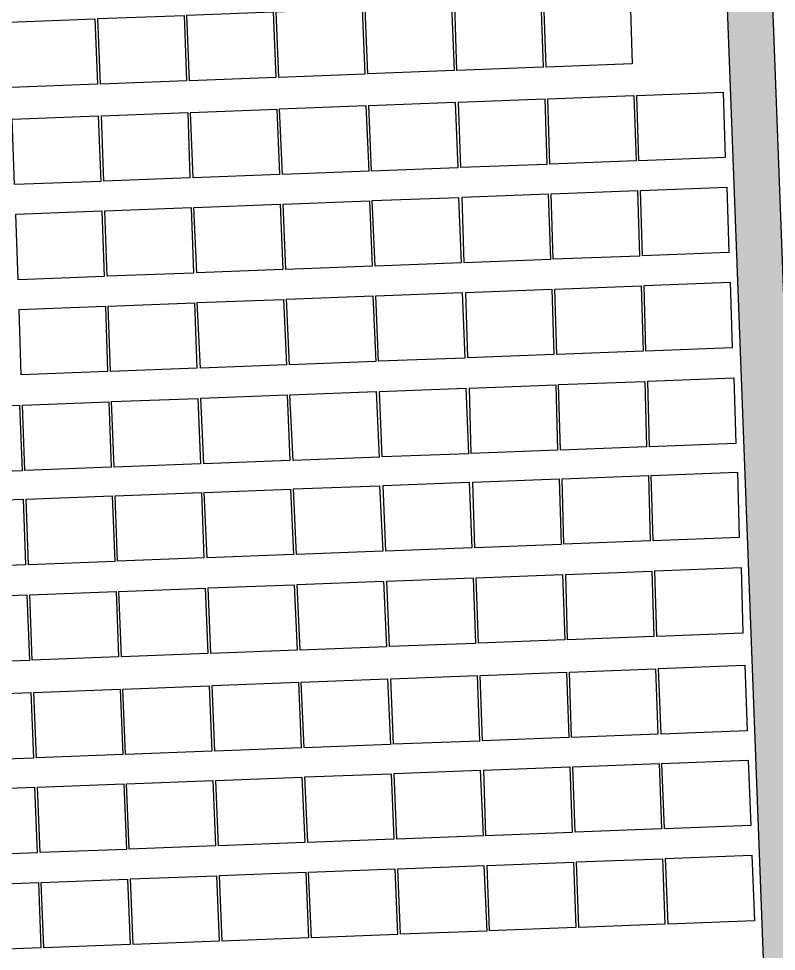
# Model space of a CAD drawing. Header units: metres. Extents: x 1956498 to 1957612, y 2277909 to 2278547.
# Drawn here: x 1956563.7 to 1956629.9, y 2278098.2 to 2278179.7 of the extents above; entities that cross this region are included whole.
import ezdxf

# ---------------------------------------------------------------- set-up
doc = ezdxf.new("R2010")
doc.units = ezdxf.units.M
doc.layers.add('PVcase PV Modules (full frames)', color=142, linetype='Continuous')
doc.layers.add('UBS-100-Circulation intérieure lourde', color=252, linetype='Continuous')

# ---------------------------------------------------------------- blocks, each defined once
blk = doc.blocks.new('3P6@20DEG F FX ID1 PVBlock')
at = {"color": 0, "transparency": 33554687}
blk.add_polyline3d([(0, 0, 2.083586713139974), (7.539539347030692, 0.2870042413902952, 2.083586713139975), (7.757297679336461, -5.433460050740019, 1.675326544159361e-15), (0.2177583323057694, -5.720464292130313, 0)], close=True, dxfattribs=at)

msp = doc.modelspace()

# ---------------------------------------------------------------- hatches: boundary and pattern name
at = {"layer": 'UBS-100-Circulation intérieure lourde', "transparency": 33554687}
h = msp.add_hatch(color=256, dxfattribs=at)
h.dxf.hatch_style = 1
edge = h.paths.add_edge_path()
edge.add_line((1956634.341489713, 2278056.887598004), (1956625.346640537, 2278294.043664309))
edge.add_line((1956625.346640537, 2278294.043664309), (1956624.540903068, 2278315.22667184))
edge.add_arc((1956635.532993209, 2278315.643750161), 11.00000000036017, 134.3795372862845, 182.1729597346298, ccw=False)
edge.add_line((1956627.839503802, 2278323.505697805), (1956625.041871291, 2278326.364587857))
edge.add_line((1956625.041871291, 2278326.364587857), (1956619.729845189, 2278321.16638273))
edge.add_line((1956619.729845189, 2278321.16638273), (1956601.554383828, 2278307.263801917))
edge.add_line((1956601.554383828, 2278307.263801917), (1956603.99073966, 2278304.078645729))
edge.add_arc((1956610.295078756, 2278295.064473079), 11.00000000036768, 2.109016802056715, 124.96820205366191, ccw=False)
edge.add_line((1956621.287627518, 2278295.469283808), (1956625.184963449, 2278192.595403235))
edge.add_line((1956625.184963449, 2278192.595403235), (1956619.738882399, 2278192.388759882))
edge.add_line((1956619.738882399, 2278192.388759882), (1956620.193876935, 2278180.39738882))
edge.add_line((1956620.193876935, 2278180.39738882), (1956625.639957955, 2278180.604032172))
edge.add_line((1956625.639957955, 2278180.604032172), (1956630.312927891, 2278057.558517311))
edge.add_line((1956630.312927891, 2278057.558517311), (1956622.62110362, 2278058.839518729))
edge.add_arc((1956620.147754484, 2278044.07226155), 14.97295363458923, 80.49185619865526, 131.7545520128504)
edge.add_arc((1956601.909245847, 2278062.632755114), 11.0892297245349, 260.4080620361427, 318.2050486444067, ccw=False)
edge.add_line((1956600.061447426, 2278051.698558441), (1956599.404335252, 2278047.752902147))
edge.add_line((1956599.404335252, 2278047.752902147), (1956666.616632329, 2278036.559322334))
edge.add_line((1956666.616632329, 2278036.559322334), (1956667.273744503, 2278040.504978628))
edge.add_arc((1956669.155596654, 2278051.531930108), 11.18637682478427, 203.0370577475586, 260.3152429478089, ccw=False)
edge.add_arc((1956645.803635846, 2278039.772021213), 15.00008311844894, 29.48240243763131, 80.62893062618235)
edge.add_line((1956648.246066184, 2278054.571920794), (1956634.341489713, 2278056.887598004))

# ---------------------------------------------------------------- linework, layer by layer
msp.add_lwpolyline([(1956603.99073966, 2278304.078645729, -0.5941058907451485), (1956621.287627519, 2278295.469283808), (1956625.184963449, 2278192.595403235), (1956619.7388824, 2278192.388759882), (1956620.193876935, 2278180.39738882), (1956625.639957956, 2278180.604032171), (1956630.312927892, 2278057.558517311), (1956622.62110362, 2278058.839518728, 0.2274821263217856), (1956610.17665172, 2278055.242151889, -0.2576727416607237), (1956600.061447426, 2278051.69855844), (1956667.273744503, 2278040.504978627, -0.255260147811797), (1956658.861311635, 2278047.154405417, 0.2269490809300984), (1956648.246066184, 2278054.571920794), (1956634.341489714, 2278056.887598004), (1956625.346640537, 2278294.043664308), (1956624.540903068, 2278315.22667184, -0.2116146533493177), (1956627.839503803, 2278323.505697805), (1956622.401800686, 2278318.174178038)], format="xyb", close=True, dxfattribs=at)

# ---------------------------------------------------------------- block references
at = {"layer": 'PVcase PV Modules (full frames)', "color": 144, "true_color": 0x007ca5, "transparency": 33554687, "extrusion": (0.01141299311220924, 0.0004344532576054933, 0.9999347752921626), "rotation": 359.9998579473125}
for p in [(1956467.349372068, 2278170.680866055, 23936.30957639138), (1956475.13874751, 2278170.977361354, 23936.30957639139)]:
    msp.add_blockref('3P6@20DEG F FX ID1 PVBlock', p, dxfattribs=at)
at = {"layer": 'PVcase PV Modules (full frames)', "color": 144, "true_color": 0x007ca5, "transparency": 33554687, "extrusion": (-0.005839865390756704, -0.0002223035200360955, 0.9999829231308717), "rotation": 359.9999628083427}
msp.add_blockref('3P6@20DEG F FX ID1 PVBlock', (1956556.466628773, 2278177.812572611, -11316.83195316891), dxfattribs=at)
at = {"layer": 'PVcase PV Modules (full frames)', "color": 144, "true_color": 0x007ca5, "transparency": 33554687, "extrusion": (-0.004588762934516547, -0.0001746783675131957, 0.9999894563155147), "rotation": 359.9999770369442}
msp.add_blockref('3P6@20DEG F FX ID1 PVBlock', (1956576.249767356, 2278179.073059766, -8760.429643799462), dxfattribs=at)
at = {"layer": 'PVcase PV Modules (full frames)', "color": 144, "true_color": 0x007ca5, "transparency": 33554687, "extrusion": (-0.002428168846850337, -9.243200755126877e-05, 0.9999970477218296), "rotation": 359.9999935702432}
for p in [(1956558.586428764, 2278178.990294537, -4345.685633483549), (1956566.375787946, 2278179.286807681, -4345.685633483561)]:
    msp.add_blockref('3P6@20DEG F FX ID1 PVBlock', p, dxfattribs=at)
at = {"layer": 'PVcase PV Modules (full frames)', "color": 144, "true_color": 0x007ca5, "transparency": 33554687, "extrusion": (-0.003848201302914252, -0.0001464877421317547, 0.9999925849165451), "rotation": 359.9999838507142}
msp.add_blockref('3P6@20DEG F FX ID1 PVBlock', (1956566.323361712, 2278178.938193108, -7247.241962585614), dxfattribs=at)
at = {"layer": 'PVcase PV Modules (full frames)', "color": 144, "true_color": 0x007ca5, "transparency": 33554687, "extrusion": (0.01705360358810567, 0.000649171830730305, 0.9998543659856639), "rotation": 267.82}
msp.add_blockref('3P6@20DEG F FX ID1 PVBlock', (2202096.384454049, -2041553.177815873, 35461.58058661786), dxfattribs=at)
at = {"layer": 'PVcase PV Modules (full frames)', "color": 144, "true_color": 0x007ca5, "transparency": 33554687, "extrusion": (-0.005839865390741653, -0.0002223035200355226, 0.9999829231308718), "rotation": 359.9999628083427}
msp.add_blockref('3P6@20DEG F FX ID1 PVBlock', (1956564.581641425, 2278169.628629625, -11317.17302278743), dxfattribs=at)
at = {"layer": 'PVcase PV Modules (full frames)', "color": 144, "true_color": 0x007ca5, "transparency": 33554687, "extrusion": (0.01135423287718874, 0.000432216458260104, 0.9999354452086914), "rotation": 359.9998594063218}
msp.add_blockref('3P6@20DEG F FX ID1 PVBlock', (1956469.0257182, 2278162.303855679, 23815.91656423389), dxfattribs=at)
at = {"layer": 'PVcase PV Modules (full frames)', "color": 144, "true_color": 0x007ca5, "transparency": 33554687, "extrusion": (0.01598577558908116, 0.00060852330425023, 0.9998720341514726), "rotation": 267.82}
msp.add_blockref('3P6@20DEG F FX ID1 PVBlock', (2202096.384454048, -2041582.116275774, 33279.65741884286), dxfattribs=at)
at = {"layer": 'PVcase PV Modules (full frames)', "color": 144, "true_color": 0x007ca5, "transparency": 33554687, "extrusion": (0.007163968738904881, 0.0002727075645626729, 0.9999743012610335), "rotation": 359.9999440307998}
msp.add_blockref('3P6@20DEG F FX ID1 PVBlock', (1956516.326684853, 2278167.12213157, 15253.54417893946), dxfattribs=at)
at = {"layer": 'PVcase PV Modules (full frames)', "color": 144, "true_color": 0x007ca5, "transparency": 33554687, "extrusion": (-0.002858992492091272, -0.0001088319768045724, 0.9999959071503898), "rotation": 359.9999910861964}
msp.add_blockref('3P6@20DEG F FX ID1 PVBlock', (1956572.517684713, 2278170.939172789, -5226.368713333602), dxfattribs=at)
at = {"layer": 'PVcase PV Modules (full frames)', "color": 144, "true_color": 0x007ca5, "transparency": 33554687, "extrusion": (-0.01169138217923907, -0.0004450505685706139, 0.9999315544139661), "rotation": 359.9998509325713}
msp.add_blockref('3P6@20DEG F FX ID1 PVBlock', (1956460.031742952, 2278161.659332981, -23273.70398073447), dxfattribs=at)
at = {"layer": 'PVcase PV Modules (full frames)', "color": 144, "true_color": 0x007ca5, "transparency": 33554687, "extrusion": (-0.003976617157635033, -0.0001513760905135612, 0.9999920817692812), "rotation": 359.9999827549115}
msp.add_blockref('3P6@20DEG F FX ID1 PVBlock', (1956550.132539308, 2278169.789942279, -7509.926329022403), dxfattribs=at)
at = {"layer": 'PVcase PV Modules (full frames)', "color": 144, "true_color": 0x007ca5, "transparency": 33554687, "extrusion": (0.02044073103585043, 0.0007781080825206858, 0.9997907636413391), "rotation": 267.82}
msp.add_blockref('3P6@20DEG F FX ID1 PVBlock', (2202088.075541627, -2041421.225186604, 42382.18879811498), dxfattribs=at)
at = {"layer": 'PVcase PV Modules (full frames)', "color": 144, "true_color": 0x007ca5, "transparency": 33554687, "extrusion": (-0.012301436981398, -0.0004682732493792349, 0.9999242248132388), "rotation": 359.9998349694549}
msp.add_blockref('3P6@20DEG F FX ID1 PVBlock', (1956454.17794449, 2278152.552339604, -24520.62762838283), dxfattribs=at)
at = {"layer": 'PVcase PV Modules (full frames)', "color": 144, "true_color": 0x007ca5, "transparency": 33554687, "extrusion": (0.01436717347093845, 0.0005469087079668074, 0.9998966372667333), "rotation": 359.9997748866136}
msp.add_blockref('3P6@20DEG F FX ID1 PVBlock', (1956391.659863879, 2278148.030183623, 29971.9733049805), dxfattribs=at)
at = {"layer": 'PVcase PV Modules (full frames)', "color": 144, "true_color": 0x007ca5, "transparency": 33554687, "extrusion": (0.02204623666380775, 0.0008392241406232557, 0.9997565999541114), "rotation": 267.82}
msp.add_blockref('3P6@20DEG F FX ID1 PVBlock', (2202088.075541627, -2041342.681245695, 45662.7614857277), dxfattribs=at)
at = {"layer": 'PVcase PV Modules (full frames)', "color": 144, "true_color": 0x007ca5, "transparency": 33554687, "extrusion": (-0.009217402645018902, -0.000350874706259661, 0.9999574572827686), "rotation": 359.9999073463521}
msp.add_blockref('3P6@20DEG F FX ID1 PVBlock', (1956501.620326982, 2278156.939194481, -18218.98847984577), dxfattribs=at)
at = {"layer": 'PVcase PV Modules (full frames)', "color": 144, "true_color": 0x007ca5, "transparency": 33554687, "extrusion": (-0.01411839427485811, -0.0005374385425948548, 0.9999001860700462), "rotation": 359.9997826155429}
msp.add_blockref('3P6@20DEG F FX ID1 PVBlock', (1956400.540220413, 2278148.643799468, -28233.26121534401), dxfattribs=at)
at = {"layer": 'PVcase PV Modules (full frames)', "color": 144, "true_color": 0x007ca5, "transparency": 33554687, "extrusion": (0.008775741739218398, 0.0003340621998999793, 0.99996143663612), "rotation": 359.9999160129735}
msp.add_blockref('3P6@20DEG F FX ID1 PVBlock', (1956482.711089923, 2278156.528472463, 18546.43156286035), dxfattribs=at)
at = {"layer": 'PVcase PV Modules (full frames)', "color": 144, "true_color": 0x007ca5, "transparency": 33554687, "extrusion": (0.00998216144201703, 0.0003799864342149564, 0.9999501047868615), "rotation": 359.9998913333736}
msp.add_blockref('3P6@20DEG F FX ID1 PVBlock', (1956467.618970023, 2278155.073907498, 21011.49309591764), dxfattribs=at)
at = {"layer": 'PVcase PV Modules (full frames)', "color": 144, "true_color": 0x007ca5, "transparency": 33554687, "extrusion": (0.02312827838283378, 0.0008804137343673379, 0.9997321179249482), "rotation": 267.82}
for p in [(2202079.755357014, -2041284.228926173, 47873.36438432997), (2202079.755357014, -2041292.023993162, 47873.36438432997)]:
    msp.add_blockref('3P6@20DEG F FX ID1 PVBlock', p, dxfattribs=at)
at = {"layer": 'PVcase PV Modules (full frames)', "color": 144, "true_color": 0x007ca5, "transparency": 33554687, "extrusion": (0.02715158474060507, 0.001033567121589551, 0.999630793435796), "rotation": 267.82}
msp.add_blockref('3P6@20DEG F FX ID1 PVBlock', (2202079.755357014, -2041090.454038341, 56094.28443320577), dxfattribs=at)
at = {"layer": 'PVcase PV Modules (full frames)', "color": 144, "true_color": 0x007ca5, "transparency": 33554687, "extrusion": (-0.0225854322772675, -0.0008597494566776028, 0.9997445469117202), "rotation": 87.82000000000001}
msp.add_blockref('3P6@20DEG F FX ID1 PVBlock', (-2202079.755357015, 2041314.355077689, -45534.40536909555), dxfattribs=at)
at = {"layer": 'PVcase PV Modules (full frames)', "color": 144, "true_color": 0x007ca5, "transparency": 33554687, "extrusion": (-0.01344303359090554, -0.0005117298922594766, 0.9999095073957399), "rotation": 359.9998029164326}
msp.add_blockref('3P6@20DEG F FX ID1 PVBlock', (1956418.639786508, 2278141.730426178, -26853.55977888693), dxfattribs=at)
at = {"layer": 'PVcase PV Modules (full frames)', "color": 144, "true_color": 0x007ca5, "transparency": 33554687, "extrusion": (-0.01247147157706837, -0.0004747458795883602, 0.9999221154735264), "rotation": 359.9998303755299}
msp.add_blockref('3P6@20DEG F FX ID1 PVBlock', (1956450.465001446, 2278143.920982481, -24868.34335164244), dxfattribs=at)
at = {"layer": 'PVcase PV Modules (full frames)', "color": 144, "true_color": 0x007ca5, "transparency": 33554687, "extrusion": (0.01068868603376319, 0.0004068813869626401, 0.9999427915828027), "rotation": 359.9998754059683}
msp.add_blockref('3P6@20DEG F FX ID1 PVBlock', (1956445.400735004, 2278145.333998396, 22454.69752674065), dxfattribs=at)
at = {"layer": 'PVcase PV Modules (full frames)', "color": 144, "true_color": 0x007ca5, "transparency": 33554687, "extrusion": (0.003871048998153621, 0.0001473574750342396, 0.9999924966045638), "rotation": 359.9999836583798}
msp.add_blockref('3P6@20DEG F FX ID1 PVBlock', (1956554.505262597, 2278153.347474048, 8524.297865660854), dxfattribs=at)
at = {"layer": 'PVcase PV Modules (full frames)', "color": 144, "true_color": 0x007ca5, "transparency": 33554687, "extrusion": (0.0280971568918865, 0.001069561789893151, 0.9996046247452891), "rotation": 267.82}
for p in [(2202071.397995554, -2041028.652253357, 58026.00746405798), (2202071.397995555, -2041036.44735224, 58026.00746405798)]:
    msp.add_blockref('3P6@20DEG F FX ID1 PVBlock', p, dxfattribs=at)
at = {"layer": 'PVcase PV Modules (full frames)', "color": 144, "true_color": 0x007ca5, "transparency": 33554687, "extrusion": (-0.03049872827990728, -0.001160981323983785, 0.9995341313310285), "rotation": 87.82000000000001}
msp.add_blockref('3P6@20DEG F FX ID1 PVBlock', (-2202071.397995555, 2040897.375060043, -61704.21972504601), dxfattribs=at)
at = {"layer": 'PVcase PV Modules (full frames)', "color": 144, "true_color": 0x007ca5, "transparency": 33554687, "extrusion": (-0.003883834658902512, -0.000147844181011224, 0.999992446956696), "rotation": 359.9999835502519}
msp.add_blockref('3P6@20DEG F FX ID1 PVBlock', (1956582.910961812, 2278146.061502421, -7321.287315034733), dxfattribs=at)
at = {"layer": 'PVcase PV Modules (full frames)', "color": 144, "true_color": 0x007ca5, "transparency": 33554687, "extrusion": (0.02764787326714371, 0.001052459112931969, 0.9996171704375728), "rotation": 267.82}
msp.add_blockref('3P6@20DEG F FX ID1 PVBlock', (2202071.397995555, -2041046.749867956, 57107.97964276501), dxfattribs=at)
at = {"layer": 'PVcase PV Modules (full frames)', "color": 144, "true_color": 0x007ca5, "transparency": 33554687, "extrusion": (0.001651020780278633, 6.284866286295054e-05, 0.9999986350892829), "rotation": 359.9999970273655}
for p in [(1956560.380143472, 2278145.684459005, 3987.774937079246), (1956568.169502239, 2278145.980972605, 3987.774937079234)]:
    msp.add_blockref('3P6@20DEG F FX ID1 PVBlock', p, dxfattribs=at)
at = {"layer": 'PVcase PV Modules (full frames)', "color": 144, "true_color": 0x007ca5, "transparency": 33554687, "extrusion": (-0.01730970110833052, -0.0006589205794443782, 0.9998499587794212), "rotation": 87.82000000000001}
msp.add_blockref('3P6@20DEG F FX ID1 PVBlock', (-2202071.397995555, 2041526.309386698, -34754.77562769241), dxfattribs=at)
at = {"layer": 'PVcase PV Modules (full frames)', "color": 144, "true_color": 0x007ca5, "transparency": 33554687, "extrusion": (-0.001634702998893738, -6.222750124392022e-05, 0.9999986619360265), "rotation": 359.9999970858349}
msp.add_blockref('3P6@20DEG F FX ID1 PVBlock', (1956554.661559723, 2278145.468857686, -2725.893429579692), dxfattribs=at)
at = {"layer": 'PVcase PV Modules (full frames)', "color": 144, "true_color": 0x007ca5, "transparency": 33554687, "extrusion": (0.03160442134079339, 0.001203071242683541, 0.999499731451339), "rotation": 267.82}
msp.add_blockref('3P6@20DEG F FX ID1 PVBlock', (2202063.173369485, -2040812.322481136, 65192.10359344188), dxfattribs=at)
at = {"layer": 'PVcase PV Modules (full frames)', "color": 144, "true_color": 0x007ca5, "transparency": 33554687, "extrusion": (0.02999019639550998, 0.001141623270263738, 0.9995495409515566), "rotation": 267.82}
msp.add_blockref('3P6@20DEG F FX ID1 PVBlock', (2202063.173369484, -2040922.816638255, 61893.72397847754), dxfattribs=at)
at = {"layer": 'PVcase PV Modules (full frames)', "color": 144, "true_color": 0x007ca5, "transparency": 33554687, "extrusion": (-0.03028557985460066, -0.001152867499081106, 0.9995406217605166), "rotation": 87.82000000000001}
msp.add_blockref('3P6@20DEG F FX ID1 PVBlock', (-2202063.173369484, 2040910.477071944, -61269.06997758418), dxfattribs=at)
at = {"layer": 'PVcase PV Modules (full frames)', "color": 144, "true_color": 0x007ca5, "transparency": 33554687, "extrusion": (-0.007176571765490276, -0.0002731873182873866, 0.9999742107606495), "rotation": 359.9999438336993}
msp.add_blockref('3P6@20DEG F FX ID1 PVBlock', (1956549.607965447, 2278135.146836468, -14049.78678900167), dxfattribs=at)
at = {"layer": 'PVcase PV Modules (full frames)', "color": 144, "true_color": 0x007ca5, "transparency": 33554687, "extrusion": (0.02605812063107722, 0.0009919427168616742, 0.999659937378118), "rotation": 267.82}
msp.add_blockref('3P6@20DEG F FX ID1 PVBlock', (2202063.173369484, -2041135.052703663, 53859.26925330901), dxfattribs=at)
at = {"layer": 'PVcase PV Modules (full frames)', "color": 144, "true_color": 0x007ca5, "transparency": 33554687, "extrusion": (0.0003407690677996261, 1.297190229952541e-05, 0.9999999418540846), "rotation": 359.9999998733642}
msp.add_blockref('3P6@20DEG F FX ID1 PVBlock', (1956564.045730648, 2278137.694906314, 1310.164644237862), dxfattribs=at)
at = {"layer": 'PVcase PV Modules (full frames)', "color": 144, "true_color": 0x007ca5, "transparency": 33554687, "extrusion": (0.000657238894936228, 2.50188163720714e-05, 0.9999997837055236), "rotation": 359.999999528933}
msp.add_blockref('3P6@20DEG F FX ID1 PVBlock', (1956571.33183531, 2278137.959979991, 1956.805053395), dxfattribs=at)
at = {"layer": 'PVcase PV Modules (full frames)', "color": 144, "true_color": 0x007ca5, "transparency": 33554687, "extrusion": (-0.01632174855864692, -0.0006213126356429817, 0.9998665983492984), "rotation": 87.82000000000001}
msp.add_blockref('3P6@20DEG F FX ID1 PVBlock', (-2202063.173369484, 2041559.661578757, -32736.45612088767), dxfattribs=at)
at = {"layer": 'PVcase PV Modules (full frames)', "color": 144, "true_color": 0x007ca5, "transparency": 33554687, "extrusion": (-0.005501200206270017, -0.0002094117053130666, 0.9999848463566978), "rotation": 359.99996699693}
msp.add_blockref('3P6@20DEG F FX ID1 PVBlock', (1956530.350038006, 2278135.239806419, -10626.65403449499), dxfattribs=at)
at = {"layer": 'PVcase PV Modules (full frames)', "color": 144, "true_color": 0x007ca5, "transparency": 33554687, "extrusion": (0.02634176525211991, 0.001002740088629335, 0.9996524925771539), "rotation": 267.82}
msp.add_blockref('3P6@20DEG F FX ID1 PVBlock', (2202054.818562599, -2041135.283531651, 54438.52301467578), dxfattribs=at)
at = {"layer": 'PVcase PV Modules (full frames)', "color": 144, "true_color": 0x007ca5, "transparency": 33554687, "extrusion": (-0.000837222134177522, -3.187015710574094e-05, 0.999999649021634), "rotation": 359.9999992356053}
msp.add_blockref('3P6@20DEG F FX ID1 PVBlock', (1956595.737208789, 2278130.517689293, -1096.868439656642), dxfattribs=at)
at = {"layer": 'PVcase PV Modules (full frames)', "color": 144, "true_color": 0x007ca5, "transparency": 33554687, "extrusion": (0.0109675944149234, 0.0004174984664243725, 0.9999397669698812), "rotation": 359.9998688186728}
msp.add_blockref('3P6@20DEG F FX ID1 PVBlock', (1956479.284310062, 2278121.433996019, 23024.16009049367), dxfattribs=at)
at = {"layer": 'PVcase PV Modules (full frames)', "color": 144, "true_color": 0x007ca5, "transparency": 33554687, "extrusion": (0.02579557301226136, 0.0009819484351557565, 0.999666756569528), "rotation": 267.82}
msp.add_blockref('3P6@20DEG F FX ID1 PVBlock', (2202054.8185626, -2041156.948863477, 53322.47683766239), dxfattribs=at)
at = {"layer": 'PVcase PV Modules (full frames)', "color": 144, "true_color": 0x007ca5, "transparency": 33554687, "extrusion": (-0.003590551214391498, -0.0001366798925010292, 0.9999935446094559), "rotation": 359.9999859408263}
msp.add_blockref('3P6@20DEG F FX ID1 PVBlock', (1956562.083731326, 2278128.762499545, -6723.093719606351), dxfattribs=at)
at = {"layer": 'PVcase PV Modules (full frames)', "color": 144, "true_color": 0x007ca5, "transparency": 33554687, "extrusion": (-0.01645942177023703, -0.0006265533796504714, 0.9998643382308682), "rotation": 87.82000000000001}
msp.add_blockref('3P6@20DEG F FX ID1 PVBlock', (-2202054.8185626, 2041555.134060141, -33018.14664975682), dxfattribs=at)
at = {"layer": 'PVcase PV Modules (full frames)', "color": 144, "true_color": 0x007ca5, "transparency": 33554687, "extrusion": (-0.0284665171692448, -0.001083622060862449, 0.9995941592283752), "rotation": 87.82000000000001}
msp.add_blockref('3P6@20DEG F FX ID1 PVBlock', (-2202054.8185626, 2041018.667752345, -57552.51158079429), dxfattribs=at)
at = {"layer": 'PVcase PV Modules (full frames)', "color": 144, "true_color": 0x007ca5, "transparency": 33554687, "extrusion": (-0.005522583323870673, -0.0002102256867996083, 0.9999847283226837), "rotation": 359.9999667398641}
msp.add_blockref('3P6@20DEG F FX ID1 PVBlock', (1956530.462917194, 2278126.874078109, -10670.78124744366), dxfattribs=at)
at = {"layer": 'PVcase PV Modules (full frames)', "color": 144, "true_color": 0x007ca5, "transparency": 33554687, "extrusion": (-0.002336682952418357, -8.894945529962437e-05, 0.9999972659966497), "rotation": 359.9999940456232}
msp.add_blockref('3P6@20DEG F FX ID1 PVBlock', (1956560.793193643, 2278129.002406645, -4161.070403630347), dxfattribs=at)
at = {"layer": 'PVcase PV Modules (full frames)', "color": 144, "true_color": 0x007ca5, "transparency": 33554687, "extrusion": (0.01202758563207334, 0.0004578486736659205, 0.9999275611555345), "rotation": 359.9998422356653}
msp.add_blockref('3P6@20DEG F FX ID1 PVBlock', (1956455.138563169, 2278111.025709757, 25189.61933523077), dxfattribs=at)
at = {"layer": 'PVcase PV Modules (full frames)', "color": 144, "true_color": 0x007ca5, "transparency": 33554687, "extrusion": (0.01159899205885086, 0.0004415335955576119, 0.999932631946424), "rotation": 359.9998532793261}
msp.add_blockref('3P6@20DEG F FX ID1 PVBlock', (1956473.098911519, 2278112.10316939, 24313.8634389496), dxfattribs=at)
at = {"layer": 'PVcase PV Modules (full frames)', "color": 144, "true_color": 0x007ca5, "transparency": 33554687, "extrusion": (-0.0007179515268212268, -2.732993672769695e-05, 0.9999997418993065), "rotation": 359.9999994378833}
msp.add_blockref('3P6@20DEG F FX ID1 PVBlock', (1956619.585636714, 2278122.891483891, -853.7978333329432), dxfattribs=at)
at = {"layer": 'PVcase PV Modules (full frames)', "color": 144, "true_color": 0x007ca5, "transparency": 33554687, "extrusion": (-0.01631847634998885, -0.0006211880739528894, 0.9998666518366295), "rotation": 87.82000000000001}
msp.add_blockref('3P6@20DEG F FX ID1 PVBlock', (-2202046.28349801, 2041559.797339036, -32730.53645124385), dxfattribs=at)
at = {"layer": 'PVcase PV Modules (full frames)', "color": 144, "true_color": 0x007ca5, "transparency": 33554687, "extrusion": (-0.02315997932413053, -0.0008816204797916211, 0.9997313829739644), "rotation": 87.82000000000001}
msp.add_blockref('3P6@20DEG F FX ID1 PVBlock', (-2202046.28349801, 2041295.609157569, -46709.91894332764), dxfattribs=at)
at = {"layer": 'PVcase PV Modules (full frames)', "color": 144, "true_color": 0x007ca5, "transparency": 33554687, "extrusion": (0.0006188489640755457, 2.355744420109981e-05, 0.9999998082354848), "rotation": 359.9999995823567}
msp.add_blockref('3P6@20DEG F FX ID1 PVBlock', (1956595.501798435, 2278121.97984782, 1877.91764543133), dxfattribs=at)
at = {"layer": 'PVcase PV Modules (full frames)', "color": 144, "true_color": 0x007ca5, "transparency": 33554687, "extrusion": (-0.006732147597308594, -0.0002562696240658251, 0.9999773059997951), "rotation": 359.9999505748109}
msp.add_blockref('3P6@20DEG F FX ID1 PVBlock', (1956524.854275092, 2278117.542866457, -13142.70578283971), dxfattribs=at)
at = {"layer": 'PVcase PV Modules (full frames)', "color": 144, "true_color": 0x007ca5, "transparency": 33554687, "extrusion": (-0.005646428443684606, -0.000214940043078694, 0.9999840356958746), "rotation": 359.9999652313944}
msp.add_blockref('3P6@20DEG F FX ID1 PVBlock', (1956545.126117585, 2278118.837206366, -10924.25950354243), dxfattribs=at)
at = {"layer": 'PVcase PV Modules (full frames)', "color": 144, "true_color": 0x007ca5, "transparency": 33554687, "extrusion": (-0.00673432690487991, -0.0002563525827835229, 0.9999772913044034), "rotation": 359.9999505428058}
msp.add_blockref('3P6@20DEG F FX ID1 PVBlock', (1956517.0375348, 2278117.244175549, -13147.15888606393), dxfattribs=at)
at = {"layer": 'PVcase PV Modules (full frames)', "color": 144, "true_color": 0x007ca5, "transparency": 33554687, "extrusion": (0.0120275856320884, 0.000457848673666494, 0.9999275611555343), "rotation": 359.9998422356653}
msp.add_blockref('3P6@20DEG F FX ID1 PVBlock', (1956455.446183213, 2278102.750084322, 25189.22966561356), dxfattribs=at)
at = {"layer": 'PVcase PV Modules (full frames)', "color": 144, "true_color": 0x007ca5, "transparency": 33554687, "extrusion": (0.009128296736905024, 0.0003474827518729929, 0.999958275856758), "rotation": 359.9999091291218}
msp.add_blockref('3P6@20DEG F FX ID1 PVBlock', (1956525.028455613, 2278107.784154407, 19265.03844308495), dxfattribs=at)
at = {"layer": 'PVcase PV Modules (full frames)', "color": 144, "true_color": 0x007ca5, "transparency": 33554687, "extrusion": (-0.005817130046433226, -0.0002214380639452168, 0.999983055838051), "rotation": 359.9999630973652}
msp.add_blockref('3P6@20DEG F FX ID1 PVBlock', (1956590.423143409, 2278112.198040233, -11273.5331000721), dxfattribs=at)
at = {"layer": 'PVcase PV Modules (full frames)', "color": 144, "true_color": 0x007ca5, "transparency": 33554687, "extrusion": (-0.01587130889696957, -0.0006041659523455831, 0.9998738603130892), "rotation": 87.82000000000001}
msp.add_blockref('3P6@20DEG F FX ID1 PVBlock', (-2202038.002160436, 2041582.031339611, -31817.25528597222), dxfattribs=at)
at = {"layer": 'PVcase PV Modules (full frames)', "color": 144, "true_color": 0x007ca5, "transparency": 33554687, "extrusion": (-0.01171768487812803, -0.0004460518215376295, 0.9999312460858844), "rotation": 359.9998502610644}
msp.add_blockref('3P6@20DEG F FX ID1 PVBlock', (1956469.412633984, 2278103.56788827, -23330.05008135861), dxfattribs=at)
at = {"layer": 'PVcase PV Modules (full frames)', "color": 144, "true_color": 0x007ca5, "transparency": 33554687, "extrusion": (-0.00606212505620047, -0.0002307641784047624, 0.9999815985245415), "rotation": 359.9999599234868}
msp.add_blockref('3P6@20DEG F FX ID1 PVBlock', (1956533.145516397, 2278109.904530452, -11774.02787970823), dxfattribs=at)
at = {"layer": 'PVcase PV Modules (full frames)', "color": 144, "true_color": 0x007ca5, "transparency": 33554687, "extrusion": (-0.006613397607588506, -0.0002517492218043604, 0.9999780995573919), "rotation": 359.9999523030975}
msp.add_blockref('3P6@20DEG F FX ID1 PVBlock', (1956534.437702198, 2278109.681964214, -12900.44150085027), dxfattribs=at)
at = {"layer": 'PVcase PV Modules (full frames)', "color": 144, "true_color": 0x007ca5, "transparency": 33554687, "extrusion": (-0.00918304294750509, -0.0003495667511624792, 0.9999577738711324), "rotation": 359.9999080358489}
msp.add_blockref('3P6@20DEG F FX ID1 PVBlock', (1956504.095616304, 2278106.94835959, -18151.01238148815), dxfattribs=at)
at = {"layer": 'PVcase PV Modules (full frames)', "color": 144, "true_color": 0x007ca5, "transparency": 33554687, "extrusion": (-0.007322556858414768, -0.0002787444669301065, 0.999973150870851), "rotation": 359.9999415253687}
msp.add_blockref('3P6@20DEG F FX ID1 PVBlock', (1956509.623862284, 2278108.353062615, -14349.4547851502), dxfattribs=at)
at = {"layer": 'PVcase PV Modules (full frames)', "color": 144, "true_color": 0x007ca5, "transparency": 33554687, "extrusion": (0.00729717002367962, 0.0002777780777504637, 0.9999733367190272), "rotation": 359.9999419301269}
msp.add_blockref('3P6@20DEG F FX ID1 PVBlock', (1956555.892208738, 2278101.799994895, 15523.08919998968), dxfattribs=at)
at = {"layer": 'PVcase PV Modules (full frames)', "color": 144, "true_color": 0x007ca5, "transparency": 33554687, "extrusion": (-0.00864662097955996, -0.0003291470182200662, 0.9999625631031775), "rotation": 359.9999184663026}
msp.add_blockref('3P6@20DEG F FX ID1 PVBlock', (1956552.431098537, 2278100.831484302, -17055.50209470353), dxfattribs=at)
at = {"layer": 'PVcase PV Modules (full frames)', "color": 144, "true_color": 0x007ca5, "transparency": 33554687, "extrusion": (-0.01084176654215203, -0.0004127086335833616, 0.9999411411527327), "rotation": 359.9998718115015}
msp.add_blockref('3P6@20DEG F FX ID1 PVBlock', (1956480.733382784, 2278096.438568595, -21540.66476398598), dxfattribs=at)
at = {"layer": 'PVcase PV Modules (full frames)', "color": 144, "true_color": 0x007ca5, "transparency": 33554687, "extrusion": (-0.01088517776974539, -0.0004143611491907191, 0.9999406688447866), "rotation": 359.9998707828635}
msp.add_blockref('3P6@20DEG F FX ID1 PVBlock', (1956487.626658446, 2278096.664274513, -21629.36793046351), dxfattribs=at)
at = {"layer": 'PVcase PV Modules (full frames)', "color": 144, "true_color": 0x007ca5, "transparency": 33554687, "extrusion": (0.007113441535345657, 0.0002707841683099828, 0.9999746624917341), "rotation": 359.9999448175231}
msp.add_blockref('3P6@20DEG F FX ID1 PVBlock', (1956550.805658456, 2278101.709342254, 15147.67174197726), dxfattribs=at)
at = {"layer": 'PVcase PV Modules (full frames)', "color": 144, "true_color": 0x007ca5, "transparency": 33554687, "extrusion": (-0.007164861208976301, -0.0002727415378180698, 0.9999742948575776), "rotation": 359.9999440168538}
msp.add_blockref('3P6@20DEG F FX ID1 PVBlock', (1956527.669422298, 2278100.800094965, -14027.61058334893), dxfattribs=at)
at = {"layer": 'PVcase PV Modules (full frames)', "color": 144, "true_color": 0x007ca5, "transparency": 33554687, "extrusion": (-0.009523719600358747, -0.0003625351355439674, 0.9999545826352562), "rotation": 359.999901085666}
msp.add_blockref('3P6@20DEG F FX ID1 PVBlock', (1956498.39543835, 2278098.154802568, -18847.48009615986), dxfattribs=at)
at = {"layer": 'PVcase PV Modules (full frames)', "color": 144, "true_color": 0x007ca5, "transparency": 33554687, "extrusion": (-0.0009322659849818658, -3.548814847674639e-05, 0.9999995648102676), "rotation": 359.9999990522018}
msp.add_blockref('3P6@20DEG F FX ID1 PVBlock', (1956557.632522813, 2278103.903322211, -1292.626672057572), dxfattribs=at)
at = {"layer": 'PVcase PV Modules (full frames)', "color": 144, "true_color": 0x007ca5, "transparency": 33554687, "extrusion": (-0.007164861208991352, -0.0002727415378186427, 0.9999742948575775), "rotation": 359.9999440168538}
msp.add_blockref('3P6@20DEG F FX ID1 PVBlock', (1956519.880057175, 2278100.503588341, -14027.61058337969), dxfattribs=at)

doc.saveas('drawing.dxf')
